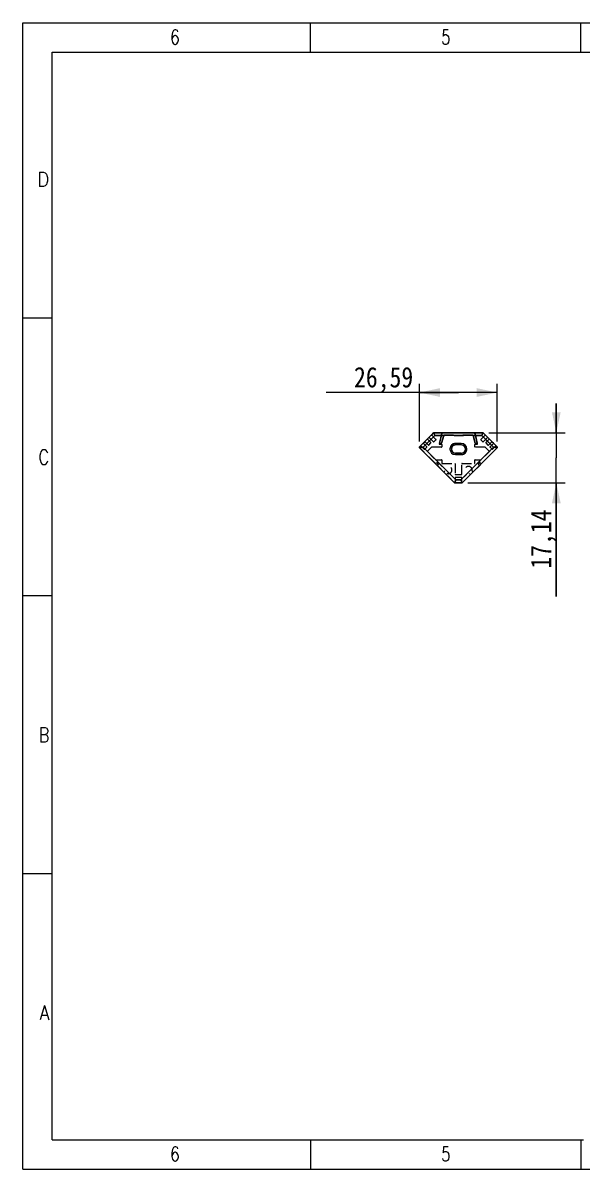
# Model space of a CAD drawing. Extents: x 14 to 580, y 14 to 406.
# Drawn here: x 14 to 205.1, y 14 to 406 of the extents above; entities that cross this region are included whole.
import ezdxf
from ezdxf.enums import TextEntityAlignment as Align

# ---------------------------------------------------------------- set-up
doc = ezdxf.new("R2010")
doc.units = 0
doc.header["$LTSCALE"] = 32.67
doc.linetypes.add('HIDDEN', pattern=[0.2, 0.1, -0.1])
doc.layers.get('0').update_dxf_attribs({"linetype": 'CONTINUOUS'})
for name, color, linetype in [('AP-090-ENDCAP2', 7, 'CONTINUOUS'), ('AP-090-ENDCAP3', 7, 'CONTINUOUS'), ('AP0094', 7, 'CONTINUOUS'), ('AP0099', 7, 'CONTINUOUS'), ('AP090-BASE2', 7, 'CONTINUOUS'), ('AP090-BASE3', 7, 'CONTINUOUS'), ('AP090-DIFFUSE3', 7, 'CONTINUOUS')]:
    doc.layers.add(name, color=color, linetype=linetype)
doc.styles.get("Standard").update_dxf_attribs({"font": 'SIMHEI.SHX', "width": 0.85})
doc.styles.add('TEXTSTYLE_2', font='TXT.TTF')
doc.dimstyles.get("Standard").update_dxf_attribs({"dimtxt": 2.5, "dimasz": 2.5, "dimexe": 1.25, "dimexo": 0.625, "dimtad": 1, "dimcen": 2.5, "dimazin": 3, "dimtfac": 1, "dimtmove": 0, "dimatfit": 3})

# ---------------------------------------------------------------- blocks, each defined once
blk = doc.blocks.new('_FILLED')
at = {"color": 0, "linetype": 'BYBLOCK'}
blk.add_solid([(0, 0), (-1, 0.214), (-1, -0.214)], dxfattribs=at)
blk = doc.blocks.new('*D0')
at = {"layer": 'AP0094', "color": 3}
for p, q in [((149.56, 262.85), (149.56, 282.59)), ((176.15, 262.85), (176.15, 282.59)), ((162.85, 279.59), (117.66, 279.59)), ((149.56, 279.59), (162.85, 279.59)), ((176.15, 279.59), (162.85, 279.59))]:
    blk.add_line(p, q, dxfattribs=at)
at = {"layer": 'AP0094', "color": 3, "xscale": 7, "yscale": 7, "zscale": 7, "rotation": 180}
blk.add_blockref('_FILLED', (149.56, 279.59), dxfattribs=at)
at = {"layer": 'AP0094', "color": 3, "xscale": 7, "yscale": 7, "zscale": 7}
blk.add_blockref('_FILLED', (176.15, 279.59), dxfattribs=at)
at = {"layer": 'AP0094', "color": 3, "width": 0.85}
blk.add_text('26,59', height=7, dxfattribs=at).set_placement((147.41, 281.34), align=Align.RIGHT)
blk = doc.blocks.new('*D1')
at = {"layer": 'AP0094', "color": 3}
for p, q in [((196.33, 265.85), (196.33, 275.85)), ((196.33, 275.85), (196.33, 257.28)), ((173.21, 265.85), (199.33, 265.85)), ((196.33, 209.84), (196.33, 257.28)), ((166.1, 248.71), (199.33, 248.71)), ((196.33, 248.71), (196.33, 209.84))]:
    blk.add_line(p, q, dxfattribs=at)
at = {"layer": 'AP0094', "color": 3, "xscale": 7, "yscale": 7, "zscale": 7}
for p, rotation in [((196.33, 265.85), 270), ((196.33, 248.71), 90)]:
    blk.add_blockref('_FILLED', p, dxfattribs=dict(at, rotation=rotation))
at = {"layer": 'AP0094', "color": 3, "width": 0.85}
blk.add_text('17,14', height=7, rotation=90, dxfattribs=at).set_placement((194.58, 239.59), align=Align.RIGHT)

msp = doc.modelspace()

# ---------------------------------------------------------------- linework, layer by layer
at = {"layer": 'AP-090-ENDCAP2', "color": 7}
for p, q in [((154.361, 265.79), (149.561, 260.99)), ((154.834, 264.849), (150.834, 260.849)), ((154.361, 265.79), (154.834, 264.849)), ((154.834, 264.849), (154.503, 265.849)), ((171.207, 265.849), (154.503, 265.849)), ((170.876, 264.849), (154.834, 264.849)), ((171.207, 265.849), (170.876, 264.849)), ((170.876, 264.849), (171.348, 265.79)), ((174.876, 260.849), (170.876, 264.849)), ((176.148, 260.99), (171.348, 265.79)), ((150.834, 260.849), (149.561, 260.99)), ((149.561, 260.707), (150.834, 260.849)), ((149.561, 260.707), (161.534, 248.734)), ((150.834, 260.849), (161.978, 249.705)), ((161.855, 261.649), (161.855, 262.149)), ((163.855, 262.149), (161.855, 262.149)), ((163.855, 261.649), (161.855, 261.649)), ((161.855, 258.849), (161.855, 258.349)), ((161.855, 258.849), (163.855, 258.849)), ((163.732, 249.705), (174.876, 260.849)), ((163.855, 261.649), (163.855, 262.149)), ((163.855, 258.849), (163.855, 258.349)), ((164.176, 248.734), (176.148, 260.707)), ((176.148, 260.99), (174.876, 260.849)), ((174.876, 260.849), (176.148, 260.707)), ((161.855, 258.349), (163.855, 258.349)), ((161.978, 249.705), (161.534, 248.734)), ((161.605, 248.705), (161.978, 249.705)), ((161.605, 248.705), (164.105, 248.705)), ((161.978, 249.705), (163.732, 249.705)), ((164.176, 248.734), (163.732, 249.705)), ((163.732, 249.705), (164.105, 248.705))]:
    msp.add_line(p, q, dxfattribs=at)
for centre, radius, start, end in [((154.503, 265.649), 0.2, 90, 135), ((171.207, 265.649), 0.2, 45, 90), ((149.703, 260.849), 0.2, 135, 225.00013), ((161.855, 260.249), 1.9, 90, 270), ((161.855, 260.249), 1.4, 90, 270), ((161.855, 260.249), 1.4, 90, 110.00004), ((161.855, 260.249), 1.4, 249.99999, 270), ((163.855, 260.249), 1.9, 270, 90), ((163.855, 260.249), 1.4, 69.99999, 90), ((163.855, 260.249), 1.4, 270, 90), ((163.855, 260.249), 1.4, 270, 290.00005), ((176.007, 260.849), 0.2, 315, 45), ((161.605, 248.805), 0.1, 225, 270), ((164.105, 248.805), 0.1, 270, 315)]:
    msp.add_arc(centre, radius, start, end, dxfattribs=at)
at = {"layer": 'AP-090-ENDCAP3', "color": 8, "linetype": 'HIDDEN'}
for p, q in [((149.561, 260.99), (154.361, 265.79)), ((150.834, 260.849), (154.834, 264.849)), ((154.834, 264.849), (154.361, 265.79)), ((154.503, 265.849), (154.834, 264.849)), ((154.503, 265.849), (171.207, 265.849)), ((154.834, 264.849), (170.876, 264.849)), ((157.169, 265.46), (156.444, 262.271)), ((156.444, 262.271), (157.169, 265.46)), ((157.847, 264.9), (157.134, 262.223)), ((157.134, 262.223), (157.847, 264.9)), ((167.669, 265.049), (158.041, 265.049)), ((158.041, 265.049), (167.669, 265.049)), ((167.862, 264.9), (168.575, 262.223)), ((168.575, 262.223), (167.862, 264.9)), ((168.541, 265.46), (169.265, 262.271)), ((169.265, 262.271), (168.541, 265.46)), ((170.876, 264.849), (171.207, 265.849)), ((171.348, 265.79), (170.876, 264.849)), ((170.876, 264.849), (174.876, 260.849)), ((171.348, 265.79), (176.148, 260.99)), ((149.561, 260.99), (150.834, 260.849)), ((150.834, 260.849), (149.561, 260.707)), ((161.534, 248.734), (149.561, 260.707)), ((161.978, 249.705), (150.834, 260.849)), ((157.038, 262.149), (156.542, 262.149)), ((156.542, 262.149), (157.038, 262.149)), ((161.855, 261.649), (161.855, 262.149)), ((161.855, 262.149), (163.855, 262.149)), ((163.855, 261.649), (161.855, 261.649)), ((161.855, 258.849), (161.855, 258.349)), ((163.855, 258.849), (161.855, 258.849)), ((174.876, 260.849), (163.732, 249.705)), ((163.855, 261.649), (163.855, 262.149)), ((163.855, 258.849), (163.855, 258.349)), ((176.148, 260.707), (164.176, 248.734)), ((169.168, 262.149), (168.672, 262.149)), ((168.672, 262.149), (169.168, 262.149)), ((174.876, 260.849), (176.148, 260.99)), ((176.148, 260.707), (174.876, 260.849)), ((163.855, 258.349), (161.855, 258.349)), ((161.534, 248.734), (161.978, 249.705)), ((161.978, 249.705), (161.605, 248.705)), ((164.105, 248.705), (161.605, 248.705)), ((163.732, 249.705), (161.978, 249.705)), ((163.732, 249.705), (164.176, 248.734)), ((164.105, 248.705), (163.732, 249.705))]:
    msp.add_line(p, q, dxfattribs=at)
for centre, radius, start, end in [((154.503, 265.649), 0.2, 90, 135), ((157.657, 265.349), 0.5, 90, 167.19573), ((157.657, 265.349), 0.5, 90, 167.19573), ((158.041, 264.849), 0.2, 90, 165.08863), ((158.041, 264.849), 0.2, 90, 165.08863), ((167.669, 264.849), 0.2, 14.91137, 90), ((167.669, 264.849), 0.2, 14.91137, 90), ((168.053, 265.349), 0.5, 12.80427, 90), ((168.053, 265.349), 0.5, 12.80427, 90), ((171.207, 265.649), 0.2, 45, 90), ((149.703, 260.849), 0.2, 135, 225), ((156.542, 262.249), 0.1, 167.19573, 270), ((156.542, 262.249), 0.1, 167.19573, 270), ((157.038, 262.249), 0.1, 270, 345.08863), ((157.038, 262.249), 0.1, 270, 345.08863), ((161.855, 260.249), 1.9, 90, 270), ((161.855, 260.249), 1.4, 110.00004, 249.99999), ((163.855, 260.249), 1.9, 270, 90), ((163.855, 260.249), 1.4, 290.00005, 69.99999), ((168.672, 262.249), 0.1, 194.91137, 270), ((168.672, 262.249), 0.1, 194.91137, 270), ((169.168, 262.249), 0.1, 270, 12.80427), ((169.168, 262.249), 0.1, 270, 12.80427), ((176.007, 260.849), 0.2, 314.99987, 45), ((161.605, 248.805), 0.1, 225, 270), ((164.105, 248.805), 0.1, 270, 315)]:
    msp.add_arc(centre, radius, start, end, dxfattribs=at)
at = {"layer": 'AP0099', "color": 7}
for p, q in [((14, 14), (14, 406)), ((14, 406), (580, 406)), ((112.333, 396), (112.333, 406)), ((204.667, 396), (204.667, 406)), ((24, 24), (24, 396)), ((24, 396), (570, 396)), ((24, 305), (14, 305)), ((24, 210), (14, 210)), ((24, 115), (14, 115)), ((24, 24), (205.6, 24)), ((112.333, 24), (112.333, 14)), ((204.667, 24), (204.667, 14)), ((14, 14), (580, 14))]:
    msp.add_line(p, q, dxfattribs=at)
at = {"layer": 'AP090-BASE2', "color": 7}
for p, q in [((154.361, 265.79), (154.391, 265.819)), ((154.461, 265.849), (154.503, 265.849)), ((171.207, 265.849), (171.248, 265.849)), ((171.319, 265.819), (171.348, 265.79)), ((149.491, 260.919), (149.561, 260.99)), ((149.561, 260.707), (149.491, 260.778)), ((176.148, 260.99), (176.219, 260.919)), ((176.219, 260.778), (176.148, 260.707))]:
    msp.add_line(p, q, dxfattribs=at)
for centre, start, end in [((154.461, 265.749), 90, 135), ((171.248, 265.749), 45, 90), ((149.561, 260.849), 135, 225), ((176.148, 260.849), 315, 45)]:
    msp.add_arc(centre, 0.1, start, end, dxfattribs=at)
at = {"layer": 'AP090-BASE3', "color": 8, "linetype": 'HIDDEN'}
for p, q in [((150.905, 262.334), (151.329, 262.758)), ((151.47, 262.758), (152.602, 261.627)), ((152.319, 263.748), (152.743, 264.172)), ((153.45, 262.475), (152.319, 263.606)), ((152.885, 264.172), (154.334, 262.723)), ((153.733, 265.162), (154.361, 265.79)), ((155.183, 263.571), (153.733, 265.021)), ((154.476, 262.723), (155.183, 263.43)), ((154.503, 265.849), (157.03, 265.849)), ((157.127, 265.727), (156.291, 262.049)), ((169.419, 262.049), (168.583, 265.727)), ((168.68, 265.849), (171.207, 265.849)), ((171.977, 265.021), (170.527, 263.571)), ((170.527, 263.43), (171.234, 262.723)), ((171.348, 265.79), (171.977, 265.162)), ((171.375, 262.723), (172.825, 264.172)), ((173.391, 263.606), (172.259, 262.475)), ((172.966, 264.172), (173.391, 263.748)), ((173.108, 261.627), (174.239, 262.758)), ((174.381, 262.758), (174.805, 262.334)), ((149.561, 260.99), (149.915, 261.344)), ((155.006, 255.263), (149.561, 260.707)), ((150.056, 261.344), (151.188, 260.212)), ((152.036, 261.061), (150.905, 262.192)), ((151.329, 260.212), (152.036, 260.919)), ((153.711, 260.897), (152.319, 259.505)), ((152.319, 259.364), (155.027, 256.656)), ((152.743, 261.627), (153.45, 262.334)), ((157.105, 260.926), (153.782, 260.926)), ((156.389, 261.926), (157.105, 261.926)), ((157.205, 261.826), (157.205, 261.026)), ((168.505, 261.026), (168.505, 261.826)), ((168.605, 261.926), (169.321, 261.926)), ((171.928, 260.926), (168.605, 260.926)), ((170.683, 256.656), (173.391, 259.364)), ((176.148, 260.707), (170.704, 255.263)), ((173.391, 259.505), (171.999, 260.897)), ((172.259, 262.334), (172.966, 261.627)), ((174.805, 262.192), (173.674, 261.061)), ((173.674, 260.919), (174.381, 260.212)), ((174.522, 260.212), (175.653, 261.344)), ((175.795, 261.344), (176.148, 260.99)), ((155.098, 256.626), (157.105, 256.626)), ((155.43, 255.545), (155.147, 255.263)), ((155.996, 255.121), (155.572, 255.545)), ((155.713, 254.697), (155.996, 254.98)), ((157.205, 256.526), (157.205, 255.426)), ((157.305, 255.326), (161.605, 255.326)), ((161.705, 255.226), (161.705, 251.626)), ((164.005, 251.626), (164.005, 255.226)), ((164.105, 255.326), (168.405, 255.326)), ((168.505, 255.426), (168.505, 256.526)), ((168.605, 256.626), (170.612, 256.626)), ((170.138, 255.545), (169.714, 255.121)), ((169.714, 254.98), (169.997, 254.697)), ((170.562, 255.263), (170.279, 255.545)), ((157.803, 252.465), (155.713, 254.556)), ((158.164, 252.685), (157.945, 252.465)), ((158.793, 251.617), (159.013, 251.836)), ((161.534, 248.734), (158.793, 251.475)), ((161.805, 251.526), (163.905, 251.526)), ((166.916, 251.475), (164.176, 248.734)), ((166.697, 251.836), (166.916, 251.617)), ((167.765, 252.465), (167.545, 252.685)), ((169.997, 254.556), (167.906, 252.465)), ((161.705, 250.426), (161.705, 248.805)), ((163.905, 250.526), (161.805, 250.526)), ((164.005, 248.805), (164.005, 250.426))]:
    msp.add_line(p, q, dxfattribs=at)
for centre, radius, start, end in [((151.4, 262.687), 0.1, 45, 135), ((152.39, 263.677), 0.1, 135, 225), ((152.814, 264.101), 0.1, 45, 135), ((153.804, 265.091), 0.1, 135, 225), ((154.405, 262.793), 0.1, 225, 315), ((155.112, 263.5), 0.1, 315, 45), ((157.03, 265.749), 0.1, 347.19573, 90), ((168.68, 265.749), 0.1, 90, 192.80427), ((170.598, 263.5), 0.1, 135, 225), ((171.305, 262.793), 0.1, 225, 315), ((171.906, 265.091), 0.1, 315, 45), ((172.896, 264.101), 0.1, 45, 135), ((173.32, 263.677), 0.1, 315, 45), ((174.31, 262.687), 0.1, 45, 135), ((149.985, 261.273), 0.1, 45, 135), ((150.975, 262.263), 0.1, 135, 225), ((151.258, 260.283), 0.1, 225, 315), ((151.965, 260.99), 0.1, 315, 45), ((152.39, 259.435), 0.1, 135, 225), ((152.673, 261.697), 0.1, 225, 315), ((153.38, 262.404), 0.1, 315, 45), ((153.782, 260.826), 0.1, 90, 135), ((156.389, 262.026), 0.1, 167.19573, 270), ((157.105, 261.826), 0.1, 0, 90), ((157.105, 261.026), 0.1, 270, 360), ((168.605, 261.826), 0.1, 90, 180), ((168.605, 261.026), 0.1, 180, 270), ((169.321, 262.026), 0.1, 270, 12.80427), ((171.928, 260.826), 0.1, 45, 90), ((172.33, 262.404), 0.1, 135, 225), ((173.037, 261.697), 0.1, 225, 315), ((173.32, 259.435), 0.1, 315, 45), ((173.744, 260.99), 0.1, 135, 225), ((174.451, 260.283), 0.1, 225, 315), ((174.734, 262.263), 0.1, 315, 45), ((175.724, 261.273), 0.1, 45, 135), ((155.077, 255.333), 0.1, 225, 315), ((155.098, 256.726), 0.1, 225, 270), ((155.501, 255.475), 0.1, 45, 135), ((155.925, 255.05), 0.1, 315, 45), ((157.105, 256.526), 0.1, 0, 90), ((157.305, 255.426), 0.1, 180, 270), ((161.605, 255.226), 0.1, 0, 90), ((164.105, 255.226), 0.1, 90, 180), ((168.405, 255.426), 0.1, 270, 360), ((168.605, 256.526), 0.1, 90, 180), ((169.784, 255.05), 0.1, 135, 225), ((170.209, 255.475), 0.1, 45, 135), ((170.633, 255.333), 0.1, 225, 315), ((170.612, 256.726), 0.1, 270, 315), ((155.784, 254.626), 0.1, 135, 225), ((157.874, 252.536), 0.1, 225, 315), ((159.405, 253.076), 1.25, 256.23293, 193.76707), ((158.094, 252.755), 0.1, 315, 13.76707), ((158.864, 251.546), 0.1, 135, 225), ((159.084, 251.765), 0.1, 76.23293, 135), ((161.805, 251.626), 0.1, 180, 270), ((163.905, 251.626), 0.1, 270, 360), ((166.305, 253.076), 1.25, 346.23293, 283.76707), ((166.626, 251.765), 0.1, 45, 103.76707), ((166.846, 251.546), 0.1, 315, 45), ((167.616, 252.755), 0.1, 166.23293, 225), ((167.835, 252.536), 0.1, 225, 315), ((169.926, 254.626), 0.1, 315, 45), ((161.605, 248.805), 0.1, 225, 360), ((161.805, 250.426), 0.1, 90, 180), ((163.905, 250.426), 0.1, 0, 90), ((164.105, 248.805), 0.1, 180, 315)]:
    msp.add_arc(centre, radius, start, end, dxfattribs=at)
at = {"layer": 'AP090-DIFFUSE3', "color": 8, "linetype": 'HIDDEN'}
for p, q in [((156.444, 262.271), (157.169, 265.46)), ((157.847, 264.9), (157.134, 262.223)), ((157.657, 265.849), (168.053, 265.849)), ((167.669, 265.049), (158.041, 265.049)), ((168.575, 262.223), (167.862, 264.9)), ((168.541, 265.46), (169.265, 262.271)), ((157.038, 262.149), (156.542, 262.149)), ((169.168, 262.149), (168.672, 262.149))]:
    msp.add_line(p, q, dxfattribs=at)
for centre, radius, start, end in [((157.657, 265.349), 0.5, 90, 167.19573), ((158.041, 264.849), 0.2, 90, 165.08863), ((167.669, 264.849), 0.2, 14.91137, 90), ((168.053, 265.349), 0.5, 12.80427, 90), ((156.542, 262.249), 0.1, 167.19573, 270), ((157.038, 262.249), 0.1, 270, 345.08863), ((168.672, 262.249), 0.1, 194.91137, 270), ((169.168, 262.249), 0.1, 270, 12.80427)]:
    msp.add_arc(centre, radius, start, end, dxfattribs=at)

# ---------------------------------------------------------------- texts
at = {"layer": 'AP0099', "color": 7, "style": 'TEXTSTYLE_2'}
for s, width, p in [('6', 0.785714, (67.634, 398.659)), ('D', 0.904762, (23, 350)), ('C', 0.833333, (23, 255)), ('B', 0.785714, (23, 160)), ('A', 0.857143, (23, 65)), ('6', 0.785714, (67.634, 16.659))]:
    msp.add_text(s, height=5, dxfattribs=dict(at, width=width)).set_placement(p, align=Align.RIGHT)
at = {"layer": 'AP0099', "color": 7, "style": 'TEXTSTYLE_2', "width": 0.714286}
for p in [(157.033, 398.659), (157.033, 16.659)]:
    msp.add_text('5', height=5, dxfattribs=at).set_placement(p)

# ---------------------------------------------------------------- dimensions: what is measured, and where the dimension line sits
at = {"layer": 'AP0094', "color": 3}
dim = msp.add_linear_dim(base=(176.148, 279.588), p1=(149.561, 262.849), p2=(176.148, 262.849), dimstyle='Standard', dxfattribs=at)
dim.commit()
dim.dimension.update_dxf_attribs({"geometry": '*D0', "text_midpoint": (102.783, 284.838), "dimtype": 128})
dim = msp.add_linear_dim(base=(196.327, 248.705), p1=(173.207, 265.849), p2=(166.105, 248.705), angle=270, dimstyle='Standard', dxfattribs=at)
dim.commit()
dim.dimension.update_dxf_attribs({"geometry": '*D1', "text_midpoint": (204.407, 198.114), "dimtype": 128})

doc.saveas('drawing.dxf')
